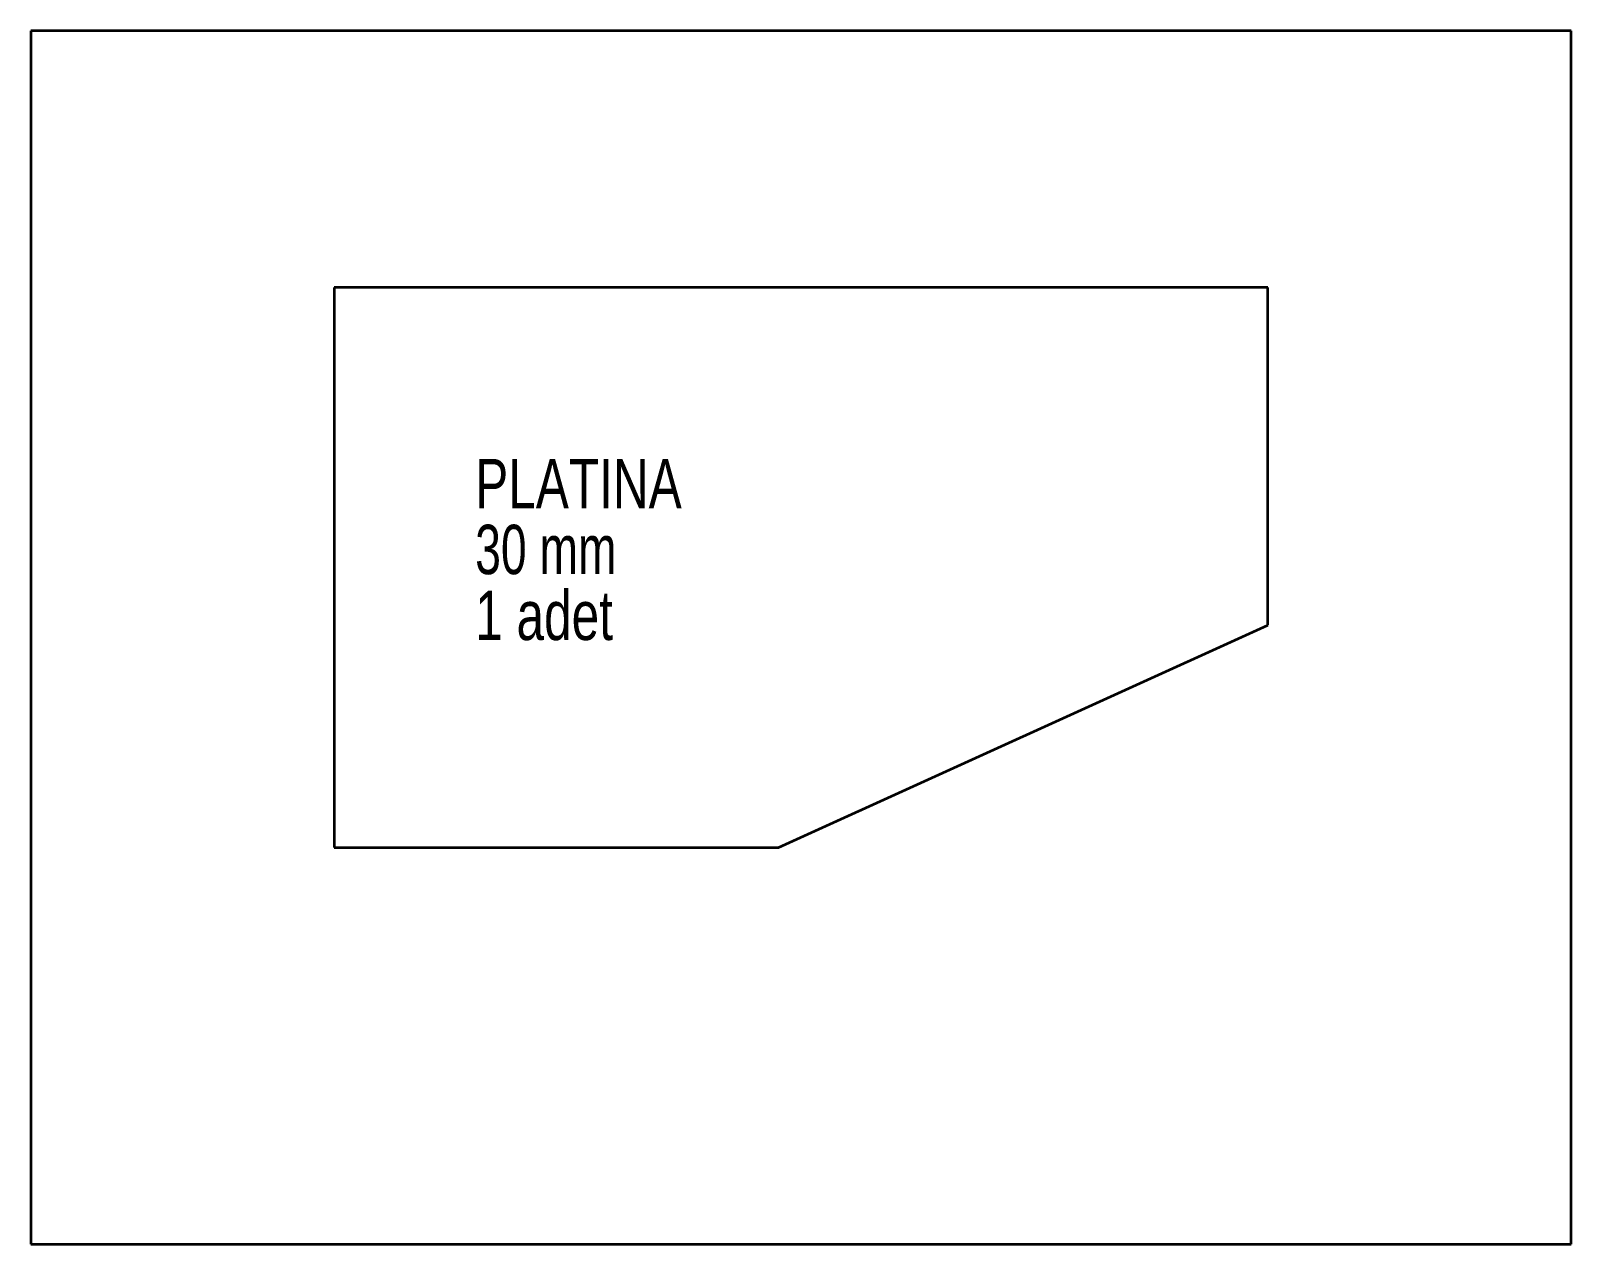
# Model space of a CAD drawing. Header units: millimetres. Extents: x 66 to 231, y 45 to 175.
import ezdxf

# ---------------------------------------------------------------- set-up
doc = ezdxf.new("R2010")
doc.units = ezdxf.units.MM
doc.styles.add('SLDTEXTSTYLE0', font='TXT', dxfattribs={"width": 0.75})
doc.styles.add('SLDTEXTSTYLE1', font='TXT', dxfattribs={"width": 0.7})

# ---------------------------------------------------------------- blocks, each defined once
blk = doc.blocks.new('SW_NOTE_0')
at = {"color": 0, "linetype": 'Continuous', "lineweight": 0, "char_height": 5.292, "attachment_point": 1}
for s, insert, style in [('PLATINA', (0, 6.82), 'SLDTEXTSTYLE0'), ('30 mm', (0, -0.23), 'SLDTEXTSTYLE1'), ('1 adet', (0, -7.29), 'SLDTEXTSTYLE0')]:
    blk.add_mtext(s, dxfattribs=dict(at, insert=insert, style=style))

msp = doc.modelspace()

# ---------------------------------------------------------------- linework, layer by layer
at = {"color": 7, "linetype": 'Continuous', "lineweight": 35}
for p, q in [((231.48, 175.02), (66.48, 175.02)), ((66.48, 175.02), (66.48, 45.02)), ((231.48, 45.02), (231.48, 175.02)), ((98.98, 147.52), (98.98, 87.52)), ((198.98, 147.52), (98.98, 147.52)), ((198.98, 111.35), (198.98, 147.52)), ((146.56, 87.52), (198.98, 111.35)), ((98.98, 87.52), (146.56, 87.52)), ((66.48, 45.02), (231.48, 45.02))]:
    msp.add_line(p, q, dxfattribs=at)

# ---------------------------------------------------------------- block references
at = {"color": 7, "linetype": 'Continuous', "lineweight": 0}
msp.add_blockref('SW_NOTE_0', (114.08, 122.33), dxfattribs=at)

doc.saveas('drawing.dxf')
